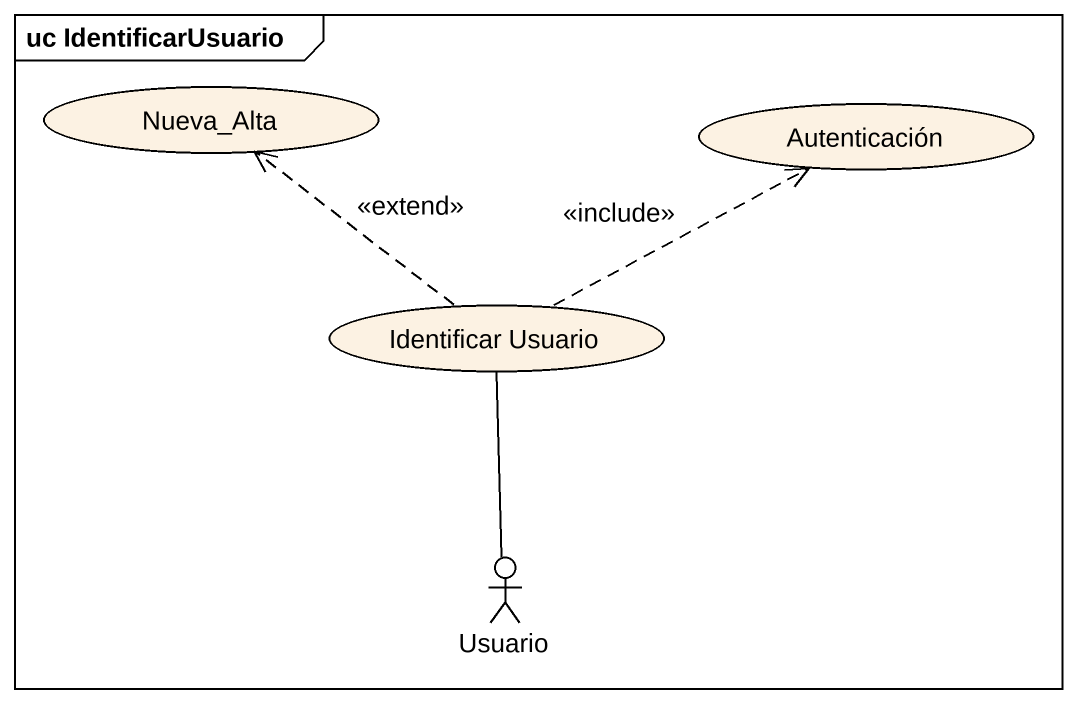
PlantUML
@startuml
mainframe uc IdentificarUsuario
usecase Nueva_Alta
usecase Autenticación
usecase "Identificar Usuario" as Identificar_Usuario
actor Usuario
Identificar_Usuario .up.> Nueva_Alta : <<extend>>
Identificar_Usuario .right.> Autenticación : <<include>>
Usuario -up- Identificar_Usuario
@enduml
